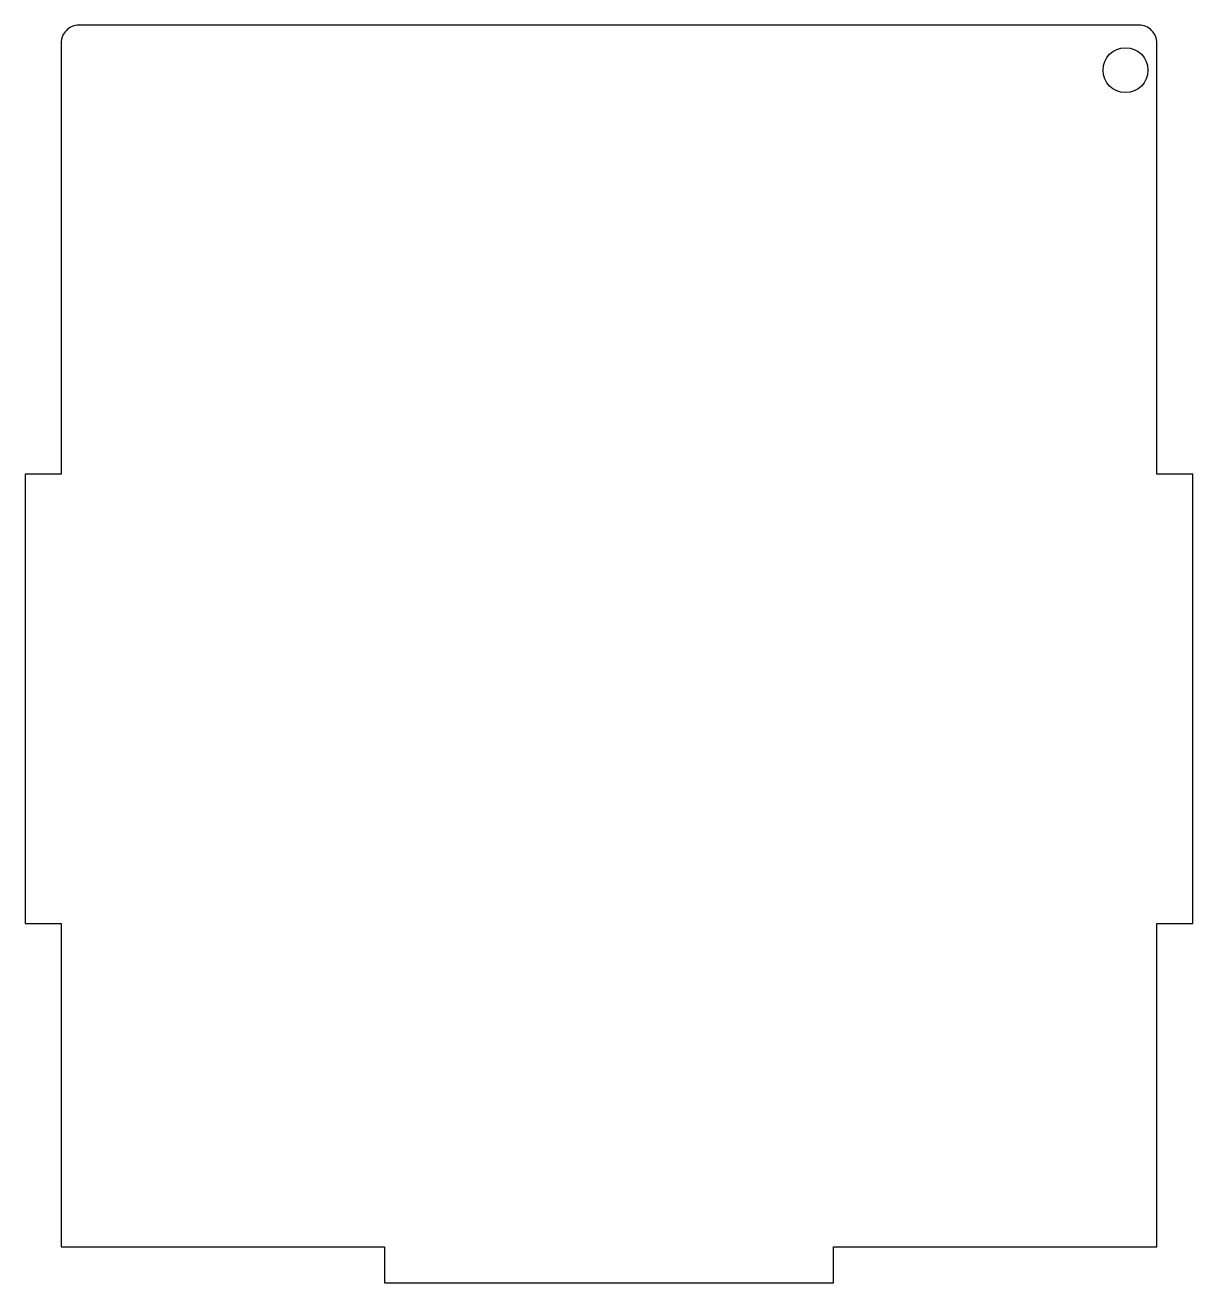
# Model space of a CAD drawing. Header units: millimetres. Extents: x -126 to 4, y -130 to 10.
import ezdxf

# ---------------------------------------------------------------- set-up
doc = ezdxf.new("R2010")
doc.units = ezdxf.units.MM
doc.layers.get('0').update_dxf_attribs({"linetype": 'CONTINUOUS'})

msp = doc.modelspace()

# ---------------------------------------------------------------- linework, layer by layer
msp.add_lwpolyline([(-36, -126), (0, -126), (0, -90), (4, -90), (4, -40), (0, -40), (0, 8, 0.414214), (-2, 10), (-120, 10, 0.414214), (-122, 8), (-122, -40), (-126, -40), (-126, -90), (-122, -90), (-122, -126), (-86, -126), (-86, -130), (-36, -130)], format="xyb", close=True)
msp.add_circle((-3.5, 4.99), 2.5)

doc.saveas('drawing.dxf')
